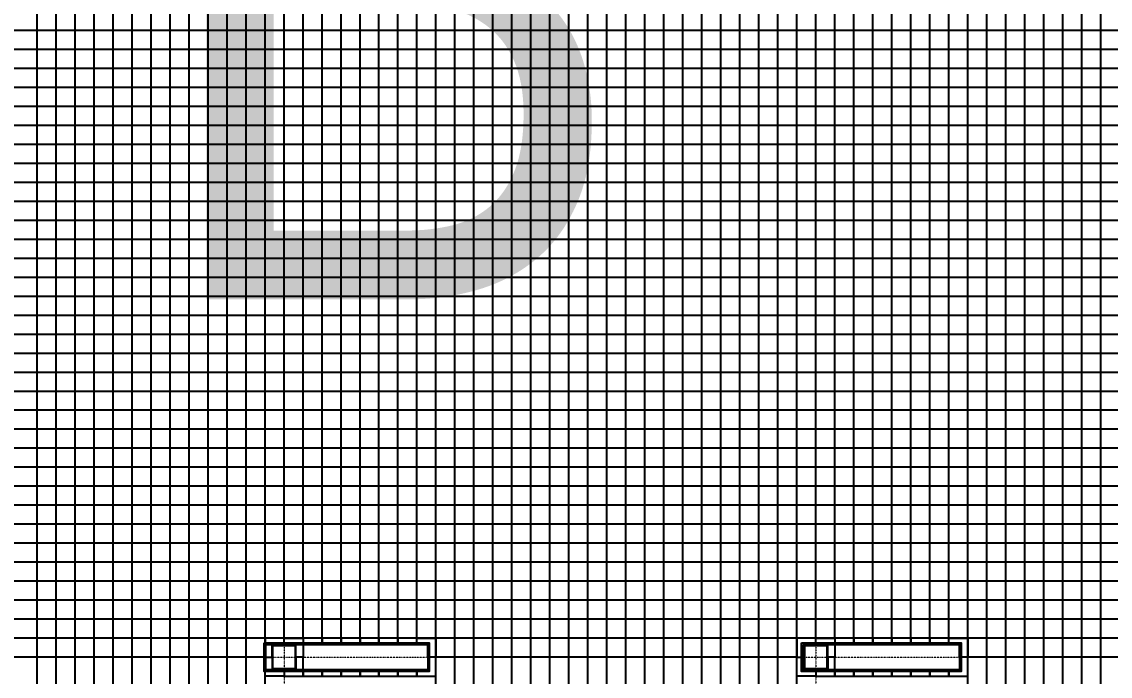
# Model space of a CAD drawing. Extents: x -32000 to 290600, y -96057 to 131250.
# Drawn here: x 184915 to 219300, y 29400 to 50075 of the extents above; entities that cross this region are included whole.
import ezdxf
from ezdxf.enums import TextEntityAlignment as Align

# ---------------------------------------------------------------- set-up
doc = ezdxf.new("R2010")
doc.units = 0
doc.linetypes.add('H12PL3$0$JJP_三點線', pattern=[0.9, 0.3, -0.15, 0, -0.15, 0, -0.15, 0, -0.15])
for name, color, linetype in [('H12PL3$0$S-COL', 252, 'Continuous'), ('H12PL3$0$S-GRID', 252, 'Continuous'), ('XFDP30$0$A-W-P1S (50K)', 9, 'Continuous'), ('XFDR30-50K$0$A-R-Plan', 9, 'Continuous'), ('XFDR30-50K$0$A-R-Plan (50K_Abnormal)', 9, 'Continuous')]:
    doc.layers.add(name, color=color, linetype=linetype)
doc.styles.add('DEF', font='ArialNova-Light.ttf')

# ---------------------------------------------------------------- blocks, each defined once
blk = doc.blocks.new('XFDP30')
at = {"layer": 'XFDP30$0$A-W-P1S (50K)'}
for points in [[(192575, 30450), (197790, 30450), (197790, 29550), (192575, 29550)], [(192625, 30400), (197740, 30400), (197740, 29600), (192625, 29600)], [(209550, 30450), (214590, 30450), (214590, 29550), (209550, 29550)], [(209600, 30400), (214540, 30400), (214540, 29600), (209600, 29600)]]:
    blk.add_lwpolyline(points, close=True, dxfattribs=at)
blk = doc.blocks.new('H12PL3')
at = {"layer": 'H12PL3$0$S-COL', "lineweight": 0, "flags": 128}
for points in [[(192850, 29650), (193550, 29650), (193550, 30350), (192850, 30350)], [(209650, 29650), (210350, 29650), (210350, 30350), (209650, 30350)]]:
    blk.add_lwpolyline(points, close=True, dxfattribs=at)
at = {"layer": 'H12PL3$0$S-GRID', "linetype": 'H12PL3$0$JJP_三點線', "lineweight": 0}
for p, q in [((193200, 128250), (193200, -28000)), ((201600, 128250), (201600, -28000)), ((210000, 128250), (210000, -28000)), ((218400, 128250), (218400, -28000)), ((-29000, 45000), (289600, 45000)), ((-29000, 30000), (289600, 30000))]:
    blk.add_line(p, q, dxfattribs=at)
blk.add_blockref('XFDP30', (0, 0))
blk = doc.blocks.new('XFDR30-50K')
at = {"layer": 'XFDR30-50K$0$A-R-Plan'}
for p, q in [((185400, 75, 0), (185400, 89925, 0)), ((186000, 75, 0), (186000, 89925, 0)), ((186600, 75, 0), (186600, 89925, 0)), ((187200, 75, 0), (187200, 89925, 0)), ((187800, 75, 0), (187800, 89925, 0)), ((188400, 75, 0), (188400, 89925, 0)), ((189000, 75, 0), (189000, 89925, 0)), ((198000, 75, 0), (198000, 89925, 0)), ((198600, 75, 0), (198600, 89925, 0)), ((201000, 75, 0), (201000, 89925, 0)), ((202200, 15000, 0), (202200, 89925, 0)), ((202800, 15000, 0), (202800, 89925, 0)), ((203400, 15000, 0), (203400, 89925, 0)), ((204000, 15000, 0), (204000, 89925, 0)), ((204600, 75, 0), (204600, 89925, 0)), ((206400, 75, 0), (206400, 89925, 0)), ((207000, 75, 0), (207000, 89925, 0)), ((207600, 75, 0), (207600, 89925, 0)), ((208200, 75, 0), (208200, 89925, 0)), ((208800, 75, 0), (208800, 89925, 0)), ((209400, 75, 0), (209400, 89925, 0)), ((214800, 75, 0), (214800, 89925, 0)), ((215400, 75, 0), (215400, 89925, 0)), ((216000, 75, 0), (216000, 89925, 0)), ((216600, 75, 0), (216600, 89925, 0)), ((217200, 75, 0), (217200, 89925, 0)), ((217800, 75, 0), (217800, 89925, 0)), ((219000, 75, 0), (219000, 89925, 0)), ((189600, 75, 0), (189600, 85900)), ((190200, 75, 0), (190200, 85900)), ((190800, 75, 0), (190800, 85900)), ((191400, 75, 0), (191400, 85900)), ((192000, 75, 0), (192000, 85900)), ((192600, 75, 0), (192600, 85900)), ((205200, 75, 0), (205200, 78600, 0)), ((205800, 75, 0), (205800, 78600, 0)), ((199200, 75, 0), (199200, 76200, 0)), ((199800, 75, 0), (199800, 76200, 0)), ((200400, 75, 0), (200400, 76200, 0)), ((201600, 15600), (201600, 74400)), ((218400, 15600), (218400, 74400)), ((193200, 30600), (193200, 59400)), ((193800, 30600), (193800, 59400)), ((194400, 30600), (194400, 59400)), ((195000, 30600), (195000, 59400)), ((195600, 30600), (195600, 59400)), ((196200, 30600), (196200, 59400)), ((196800, 30600), (196800, 59400)), ((197400, 30600), (197400, 59400)), ((210000, 30600), (210000, 59400)), ((210600, 30600), (210600, 59400)), ((211200, 30600), (211200, 59400)), ((211800, 30600), (211800, 59400)), ((212400, 30600), (212400, 59400)), ((213000, 30600), (213000, 59400)), ((213600, 30600), (213600, 59400)), ((214200, 30600), (214200, 59400)), ((235450, 49800), (174600, 49800)), ((235450, 49200), (174600, 49200)), ((235450, 48600), (174600, 48600)), ((235450, 48000), (174600, 48000)), ((235450, 47400), (174600, 47400)), ((235450, 46800), (174600, 46800)), ((235450, 46200), (174600, 46200)), ((235450, 45600), (174600, 45600)), ((235450, 45000), (174600, 45000)), ((239890, 44400), (174600, 44400)), ((239890, 43800), (174600, 43800)), ((239890, 43200), (174600, 43200)), ((239890, 42600), (174600, 42600)), ((239890, 42000), (174600, 42000)), ((239890, 41400), (174600, 41400)), ((239890, 40800), (174600, 40800)), ((239890, 40200), (174600, 40200)), ((239890, 39600), (174600, 39600)), ((239890, 39000), (174600, 39000)), ((239890, 38400), (174600, 38400)), ((239890, 37800), (174600, 37800)), ((239890, 37200), (174600, 37200)), ((243101, 36600), (174600, 36600)), ((243101, 36000), (174600, 36000)), ((243101, 35400), (174600, 35400)), ((243101, 34800), (174600, 34800)), ((243101, 34200), (174600, 34200)), ((243101, 33600), (174600, 33600)), ((243101, 33000), (174600, 33000)), ((243101, 32400), (174600, 32400)), ((243101, 31800), (174600, 31800)), ((243101, 31200), (174600, 31200)), ((243101, 30600), (174600, 30600)), ((192600, 30000), (177000, 30000)), ((209400, 30000), (198000, 30000)), ((226200, 30000), (214800, 30000))]:
    blk.add_line(p, q, dxfattribs=at)
at = {"layer": 'XFDR30-50K$0$A-R-Plan (50K_Abnormal)', "elevation": 0}
for points in [[(193200, 30600), (192600, 30600), (192600, 30000), (192825, 30000), (192825, 30375), (193200, 30375)], [(193200, 30600), (193800, 30600), (193800, 30000), (193575, 30000), (193575, 30375), (193200, 30375)], [(194400, 30600), (193800, 30600), (193800, 30400), (194400, 30400)], [(195000, 30600), (194400, 30600), (194400, 30400), (195000, 30400)], [(195600, 30600), (195000, 30600), (195000, 30400), (195600, 30400)], [(196200, 30600), (195600, 30600), (195600, 30400), (196200, 30400)], [(196800, 30600), (196200, 30600), (196200, 30400), (196800, 30400)], [(197400, 30600), (196800, 30600), (196800, 30400), (197400, 30400)], [(197400, 30600), (198000, 30600), (198000, 30000), (197740, 30000), (197740, 30400), (197400, 30400)], [(210000, 30600), (209400, 30600), (209400, 30000), (209625, 30000), (209625, 30375), (210000, 30375)], [(210000, 30600), (210600, 30600), (210600, 30000), (210375, 30000), (210375, 30375), (210000, 30375)], [(211200, 30600), (210600, 30600), (210600, 30400), (211200, 30400)], [(211800, 30600), (211200, 30600), (211200, 30400), (211800, 30400)], [(212400, 30600), (211800, 30600), (211800, 30400), (212400, 30400)], [(213000, 30600), (212400, 30600), (212400, 30400), (213000, 30400)], [(213600, 30600), (213000, 30600), (213000, 30400), (213600, 30400)], [(214200, 30600), (213600, 30600), (213600, 30400), (214200, 30400)], [(214200, 30600), (214800, 30600), (214800, 30000), (214540, 30000), (214540, 30400), (214200, 30400)], [(193200, 29400), (192600, 29400), (192600, 30000), (192825, 30000), (192825, 29625), (193200, 29625)], [(193200, 29400), (193800, 29400), (193800, 30000), (193575, 30000), (193575, 29625), (193200, 29625)], [(197400, 29400), (198000, 29400), (198000, 30000), (197740, 30000), (197740, 29600), (197400, 29600)], [(210000, 29400), (209400, 29400), (209400, 30000), (209625, 30000), (209625, 29625), (210000, 29625)], [(210000, 29400), (210600, 29400), (210600, 30000), (210375, 30000), (210375, 29625), (210000, 29625)], [(214200, 29400), (214800, 29400), (214800, 30000), (214540, 30000), (214540, 29600), (214200, 29600)], [(194400, 29600), (193800, 29600), (193800, 29400), (194400, 29400)], [(195000, 29600), (194400, 29600), (194400, 29400), (195000, 29400)], [(195600, 29600), (195000, 29600), (195000, 29400), (195600, 29400)], [(196200, 29600), (195600, 29600), (195600, 29400), (196200, 29400)], [(196800, 29600), (196200, 29600), (196200, 29400), (196800, 29400)], [(197400, 29600), (196800, 29600), (196800, 29400), (197400, 29400)], [(211200, 29600), (210600, 29600), (210600, 29400), (211200, 29400)], [(211800, 29600), (211200, 29600), (211200, 29400), (211800, 29400)], [(212400, 29600), (211800, 29600), (211800, 29400), (212400, 29400)], [(213000, 29600), (212400, 29600), (212400, 29400), (213000, 29400)], [(213600, 29600), (213000, 29600), (213000, 29400), (213600, 29400)], [(214200, 29600), (213600, 29600), (213600, 29400), (214200, 29400)]]:
    blk.add_lwpolyline(points, close=True, dxfattribs=at)

msp = doc.modelspace()

# ---------------------------------------------------------------- block references
for name in ['H12PL3', 'XFDR30-50K']:
    msp.add_blockref(name, (0, 0))

# ---------------------------------------------------------------- texts
at = {"layer": 'DEFPOINTS', "color": 9, "style": 'DEF'}
msp.add_text('B', height=20000, dxfattribs=at).set_placement((196498, 51306), align=Align.MIDDLE)

doc.saveas('drawing.dxf')
